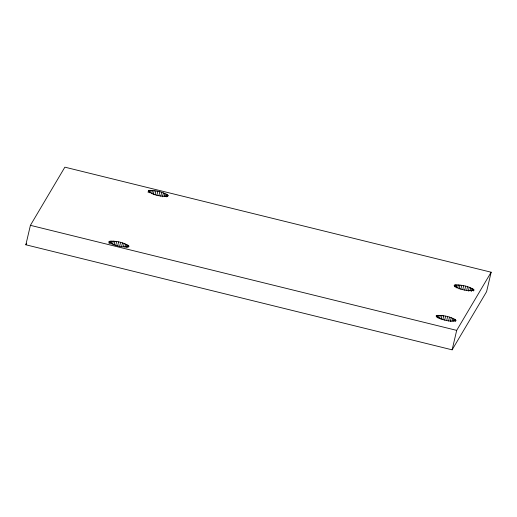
<?xml version="1.0" encoding="UTF-8"?>
<svg xmlns="http://www.w3.org/2000/svg" width="517" height="517" viewBox="0 0 517 517"><rect width="100%" height="100%" fill="white"/><g stroke="black" fill="none" stroke-linecap="round" stroke-linejoin="round"><path stroke-width="0.78" d="M25.85 244.787L30.413 225.328L64.871 167.165L491.15 272.213L486.587 291.672L452.129 349.835L25.85 244.787L26.671 243.404M108.867 242.984L109.236 241.426C115.847 240.567 123.498 242.299 128.979 246.105L128.966 246.493C122.484 247.708 114.225 245.833 109.029 241.775L109.236 241.426M109.255 243.526L109.804 241.187M110.147 243.397L110.696 241.058M111.136 244.147L111.866 241.038M112.551 244.231L113.281 241.116M113.986 245.187L114.903 241.297M115.769 245.465L116.68 241.575M117.669 245.84L118.58 241.95M119.64 246.312L120.558 242.421M121.527 246.835L122.445 242.938M123.427 246.603L124.158 243.488M124.933 247.165L125.663 244.05M126.2 247.721L126.93 244.606M127.382 247.481L127.932 245.142M128.261 247.204L128.623 245.646M148.101 192.389L148.463 190.831C155.074 189.965 162.726 191.704 168.212 195.504L168.199 195.891C161.718 197.106 153.459 195.239 148.263 191.18L148.463 190.831M148.67 192.15L149.032 190.592M149.381 192.796L149.924 190.463M150.55 192.77L151.1 190.437M151.785 193.629L152.515 190.514M153.219 194.592L154.131 190.695M154.997 194.87L155.908 190.98M156.897 195.245L157.808 191.355M158.874 195.71L159.785 191.82M160.761 196.234L161.672 192.343M162.474 196.783L163.385 192.893M164.167 196.563L164.897 193.455M165.614 196.344L166.164 194.011M166.61 196.88L167.159 194.547M167.489 196.609L167.857 195.051M436.477 316.973L436.839 315.422C443.36 315.228 450.688 316.462 456.02 320.333L456.007 320.721C449.519 321.936 441.266 320.062 436.064 316.003L436.839 315.422M437.182 317.625L437.731 315.286M438.177 318.375L438.907 315.267M439.592 318.459L440.322 315.344M441.027 319.416L441.938 315.525M442.804 319.693L443.715 315.803M444.704 320.075L445.615 316.178M454.514 286.528L454.876 284.97C461.397 284.783 468.725 286.011 474.057 289.882L474.044 290.27C467.555 291.485 459.303 289.617 454.1 285.558L454.876 284.97M446.682 320.54L447.593 316.65M455.219 287.174L455.768 284.841M456.214 287.93L456.944 284.815M448.569 321.063L449.48 317.167M457.629 288.008L458.359 284.899M450.281 321.613L451.192 317.716M459.064 288.971L459.975 285.08M451.968 321.393L452.698 318.278M460.841 289.249L461.752 285.358M453.422 321.173L453.971 318.834M454.605 320.928L454.966 319.377M455.296 321.432L455.658 319.874M462.741 289.623L463.652 285.733M464.718 290.089L465.63 286.198M452.129 349.835L456.692 330.376L491.15 272.213M466.605 290.612L467.517 286.722M468.318 291.161L469.229 287.271M470.005 290.942L470.735 287.833M471.278 291.504L472.008 288.389M472.641 290.483L473.003 288.925M473.333 290.987L473.695 289.43M30.413 225.328L456.692 330.376"/></g></svg>
